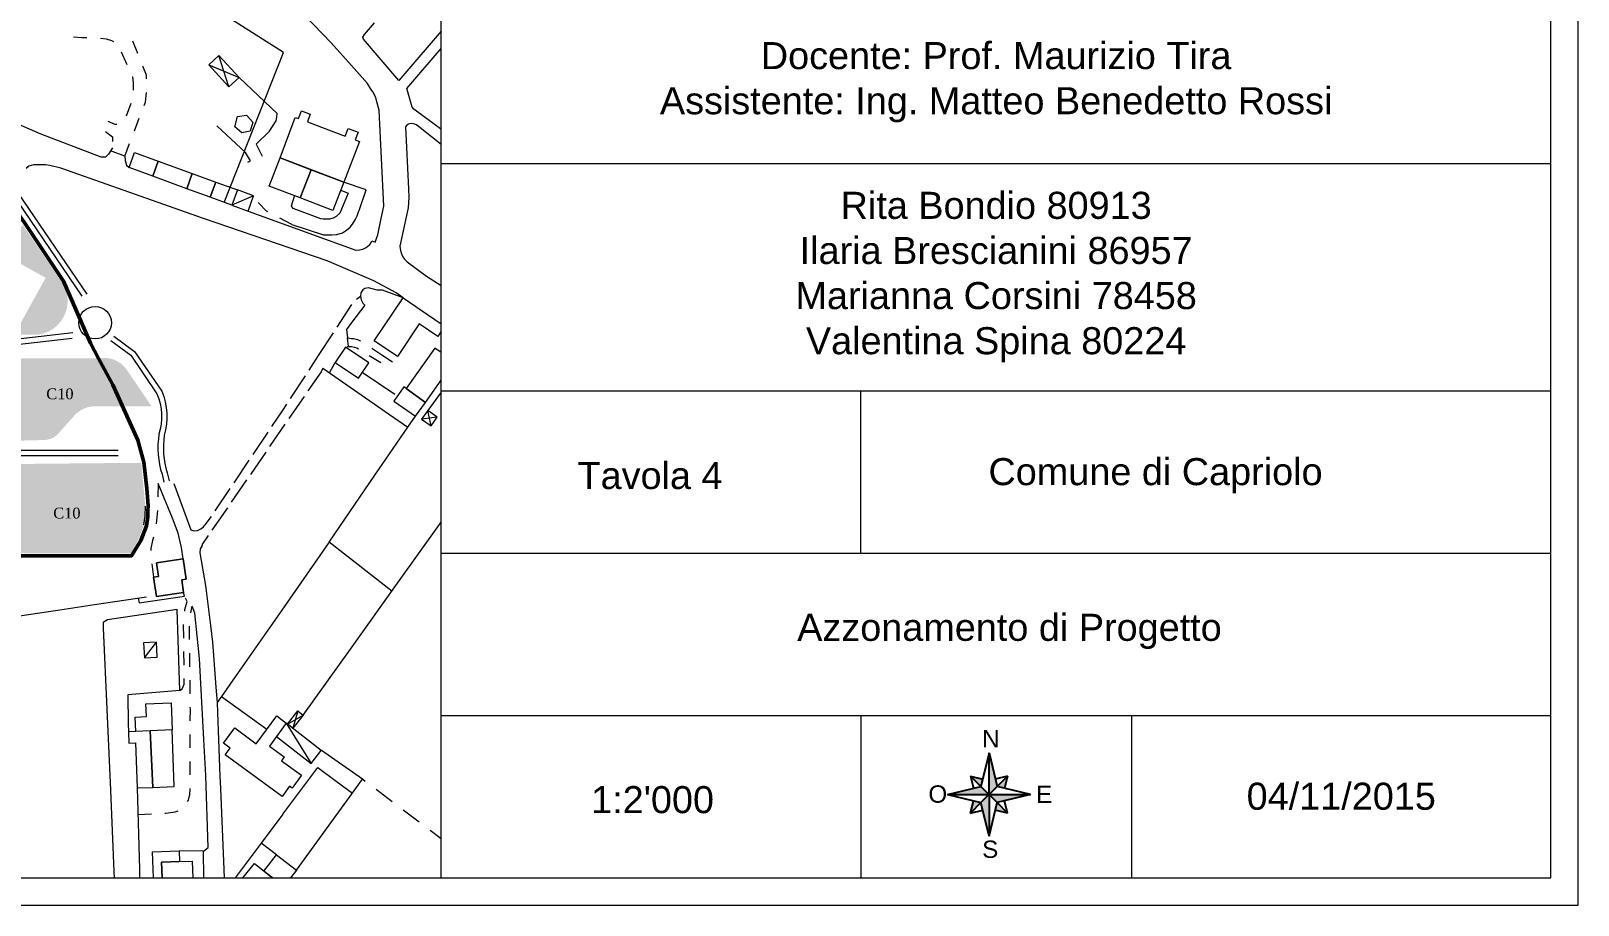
# Model space of a CAD drawing. Header units: millimetres. Extents: x 4297 to 8160, y 446 to 1634.
# Drawn here: x 7588 to 8160, y 446 to 769 of the extents above; entities that cross this region are included whole.
import ezdxf

# ---------------------------------------------------------------- set-up
doc = ezdxf.new("R2010")
doc.units = ezdxf.units.MM
doc.header["$LTSCALE"] = 0.1
for name, color, linetype, lineweight in [('1_CARTIGLIO', 7, 'Continuous', 9), ('4_AREA DI PROGETTO', 1, 'Continuous', 50), ('4_RETINO VERDE PUBBLICO', 3, 'Continuous', 9), ('4_STRADE ESISTENTI', 251, 'Continuous', 20), ('4L - Strade', 10, 'Continuous', 20)]:
    doc.layers.add(name, color=color, linetype=linetype, lineweight=lineweight)
doc.layers.add('4L - Scritte', color=7, linetype='Continuous')
doc.layers.add('_mu 0.5', color=7, linetype='Continuous', lineweight=9, true_color=0xff5cff)
doc.styles.add('ROUND', font='times.ttf')
doc.styles.get("Standard").update_dxf_attribs({"font": 'arial.ttf'})

msp = doc.modelspace()

# ---------------------------------------------------------------- hatches: boundary and pattern name
at = {"layer": '1_CARTIGLIO', "lineweight": 5, "ltscale": 0.2}
h = msp.add_hatch(color=256, dxfattribs=at)
h.paths.add_polyline_path([(7935.3812333245, 493.2025096587217), (7939.221232940647, 489.3625100425757), (7939.885682312044, 492.1152288697035)])
h.paths.add_polyline_path([(7942.207899308223, 501.7358421377216), (7942.207899308223, 486.3758436731373), (7945.194565676171, 489.3625100425757)])
h.paths.add_polyline_path([(7945.194565676171, 489.3625100425757), (7947.947284502181, 488.6980606711782), (7949.034565292317, 493.2025096587217)])
h.paths.add_polyline_path([(7957.567897772062, 486.3758436731373), (7942.207899308223, 486.3758436731373), (7945.194565676171, 483.3891773066794)])
h.paths.add_polyline_path([(7949.034565292317, 479.5491776905333), (7945.194565676171, 483.3891773066794), (7944.530116304401, 480.6364584810412)])
h.paths.add_polyline_path([(7942.207899308223, 486.3758436731373), (7939.221232940647, 483.3891773066794), (7942.207899308223, 471.0158452115334)])
h.paths.add_polyline_path([(7936.468514114264, 484.0536266795666), (7935.3812333245, 479.5491776905333), (7939.221232940647, 483.3891773066794)])
h.paths.add_polyline_path([(7942.207899308223, 486.3758436731373), (7939.221232940647, 489.3625100425757), (7926.847900844383, 486.3758436731373)])
at = {"layer": '4_RETINO VERDE PUBBLICO', "ltscale": 5, "transparency": 33554687}
h = msp.add_hatch(color=256, dxfattribs=at)
h.dxf.hatch_style = 1
h.paths.add_polyline_path([(7599.609505391526, 675.7663277998223), (7585.191647840508, 696.9533933008971), (7578.864766210229, 685.4954014363045), (7593.671087702044, 677.3196369074394), (7584.728489225028, 661.124578016562, -0.4142135623731281), (7581.331508499637, 660.1445157984726), (7574.328239790072, 664.0115854101532, -0.1363710773486083), (7570.313346577642, 667.9484515722061, 0.5635088973469325), (7568.602912571347, 667.9832549822441), (7561.157360800684, 656.2338998204941), (7589.275340852698, 656.2338998204941, 0.6022594191255188)])
at = {"layer": '_mu 0.5', "ltscale": 5, "transparency": 33554687}
h = msp.add_hatch(color=256, dxfattribs=at)
h.dxf.hatch_style = 1
edge = h.paths.add_edge_path()
edge.add_line((7574.790196770813, 647.5484676231414), (7613.20029486563, 647.5484676231391))
edge.add_arc((7615.199368992362, 637.4995451798941), 10.24583523362166, 35.60730459733759, 101.25120209309449, ccw=False)
edge.add_line((7623.52950496181, 643.4649432692967), (7632.786858786068, 629.8638043302828))
edge.add_line((7632.786858786068, 629.8638043302828), (7612.042433426318, 629.8638043289926))
edge.add_arc((7612.042433426319, 619.3638043289914), 10.50000000000125, 90.00000000000496, 141.6686708644056)
edge.add_line((7603.805841144389, 625.8759888765351), (7598.821814620446, 620.2791060598289))
edge.add_arc((7592.879058703356, 624.8785188814687), 7.514715310241106, 270.0257305010351, 322.2618187034294, ccw=False)
edge.add_line((7592.882433426333, 617.3638043289911), (7588.8541721601, 617.2647367447031))
edge.add_line((7588.8541721601, 617.2647367447031), (7583.841798689328, 617.1414667533896))
edge.add_line((7583.841798689328, 617.1414667533896), (7575.35613814105, 616.9327777344694))
edge.add_line((7575.35613814105, 616.9327777344694), (7574.790196770811, 616.9327777344694))
edge.add_line((7574.790196770811, 616.9327777344694), (7574.790196770811, 647.5484676231414))
h.paths.add_polyline_path([(7575.732283066797, 608.436756861233), (7629.000848353814, 608.9528510825163), (7630.483017358462, 592.7267263080249), (7630.40401735746, 589.0237263001464), (7629.928017357443, 585.894726308916), (7628.03179514351, 580.8111265929915), (7625.324151766005, 575.537764996685), (7575.732283066799, 575.537764996685)])
h.paths.add_polyline_path([(7326.909206512677, 607.6343029275105), (7375.522167490613, 607.6351441680223), (7375.519903958036, 575.5377649979765), (7316.946049682358, 575.5418956725294)])

# ---------------------------------------------------------------- linework, layer by layer
at = {"layer": '1_CARTIGLIO'}
for p, q in [((7739.835137272796, 455.5547956515506), (7739.835137272796, 1039.554795651551)), ((7681.595061585078, 760.5681592893857), (7582.026280574875, 823.7755857686125)), ((7699.127075089341, 764.151158505706), (7686.111075089279, 777.6541585061977)), ((7603.923075089431, 766.3071585061289), (7606.970075089452, 766.1081585061083)), ((7606.970075089452, 766.1081585061083), (7608.916075089211, 766.0881585056213)), ((7710.877075089342, 766.2361585065978, 225.743), (7711.423075089429, 767.1621585065764, 225.743)), ((7711.041075089212, 765.4671585062797, 225.4939), (7710.877075089342, 766.2361585065978, 225.4939)), ((7711.423075089429, 767.1621585065764, 226.0723), (7715.166075089211, 771.506158506153, 226.0723)), ((7739.835137272796, 768.4327141541294, 224.7846), (7725.673075089428, 751.9361585058532, 224.7846)), ((7613.908075089534, 765.8581585061083), (7616.00207508934, 765.5801585061736)), ((7616.00207508934, 765.5801585061736), (7618.017075089238, 764.9711585060031)), ((7618.017075089238, 764.9711585060031), (7618.70507508932, 764.6001585057261)), ((7621.595075089453, 760.7291585063817), (7623.634075089557, 756.1621585065777)), ((7627.681075089344, 760.1391585065326), (7625.822075089171, 764.7791585061977)), ((7659.588707448124, 705.1698550971109), (7681.595061585078, 760.5681592893857)), ((7706.603075089599, 755.7561585061503), (7699.127075089341, 764.151158505706)), ((7724.19707508917, 750.2171585062797, 225.2959), (7711.041075089212, 765.4671585062797, 225.2959)), ((7727.127075089338, 747.2761585057042, 226.3266000000001), (7739.835137272795, 761.9986652094955, 226.3266000000001)), ((7630.884075089556, 752.1471585059799), (7629.541075089212, 755.4981585057731)), ((7712.541075089211, 749.0921585062779), (7706.603075089599, 755.7561585061503)), ((7625.673075089428, 751.6001585057265), (7625.713075089469, 751.5181585062546)), ((7625.713075089469, 751.5181585062546), (7625.963075089468, 749.3461585060031)), ((7625.963075089468, 749.3461585060031), (7625.963075089468, 747.2361585065983)), ((7630.978075089597, 750.7601585058746), (7630.884075089556, 752.1471585059799)), ((7667.650075089386, 748.9281585064045), (7665.189075089488, 751.252158506426)), ((7679.158075089531, 738.0411585062998), (7667.650075089386, 748.9281585064045)), ((7713.681075089345, 747.2011585064506), (7712.541075089211, 749.0921585062779)), ((7725.673075089428, 751.9361585058532, 224.6117), (7724.19707508917, 750.2171585062797, 224.6117)), ((7591.595075089452, 730.4471585067258, 218.1884000000001), (7561.94707508917, 743.4321585061298, 218.0638)), ((7625.963075089468, 747.2361585065983), (7625.947075089174, 746.6231585057726)), ((7630.517075089238, 742.2171585062783), (7630.963075089465, 745.7831585059207)), ((7714.548075089429, 745.9551585061745), (7713.681075089345, 747.2011585064506)), ((7715.627075089337, 743.9751585057279), (7714.548075089429, 745.9551585061745)), ((7716.009075089555, 742.2791585061955), (7715.627075089337, 743.9751585057279)), ((7729.056075089346, 740.4041585061973, 224.6147000000001), (7727.127075089338, 747.2761585057042, 224.6147000000001)), ((7625.1030750896, 741.7331585061074), (7623.353075089595, 737.0491585066811)), ((7630.017075089238, 740.9011585057042), (7630.517075089238, 742.2171585062783)), ((7679.127075089342, 736.7681585062569), (7679.158075089531, 738.0411585062998)), ((7716.931075089342, 739.1861585058532), (7716.009075089555, 742.2791585061955)), ((7717.40807508953, 729.0691585062345), (7716.931075089342, 739.1861585058532)), ((7729.666075089215, 739.6081585061065, 224.6939000000001), (7729.056075089346, 740.4041585061973, 224.6939000000001)), ((7731.119075089423, 738.545158506025, 224.7609), (7729.666075089215, 739.6081585061065, 224.7609)), ((7739.548075089429, 732.377158506426, 224.7876), (7731.119075089423, 738.545158506025, 224.7876)), ((7619.298075089431, 733.9041585061977), (7616.775075089383, 735.0611585058541)), ((7619.955075089319, 733.9631585056222), (7619.298075089431, 733.9041585061977)), ((7626.447075089173, 731.5611585058546), (7628.236075089279, 736.233158506107)), ((7667.548075089427, 723.5721585067267), (7656.931075089346, 733.4861585065992)), ((7676.306075089342, 731.4361585058546), (7678.775075089384, 735.3301585061754)), ((7678.775075089384, 735.3301585061754), (7679.127075089342, 736.7681585062569)), ((7727.103075089598, 733.6781585064045), (7726.588075089466, 733.0721585067263)), ((7726.588075089466, 733.0721585067263), (7727.713075089468, 710.2011585064502)), ((7727.775075089385, 734.0571585061298), (7727.103075089598, 733.6781585064045)), ((7728.697075089171, 734.2791585061973), (7727.775075089385, 734.0571585061298)), ((7729.533075089534, 734.2441585060469), (7728.697075089171, 734.2791585061973)), ((7730.713075089465, 733.7681585062564), (7729.533075089534, 734.2441585060469)), ((7732.658075089534, 732.2361585065973), (7730.713075089465, 733.7681585062564)), ((7739.835137272796, 726.5869643639986), (7732.658075089534, 732.2361585065973)), ((7739.835137272795, 732.4120652678705, 224.9425000000001), (7739.548075089429, 732.377158506426, 224.9425000000001)), ((7614.134075089554, 721.9121585065777, 218.3609), (7591.595075089452, 730.4471585067258, 218.3609)), ((7615.75207508934, 731.393158506256), (7618.298075089432, 729.4401585055793)), ((7618.298075089432, 729.4401585055793), (7618.306075089344, 727.6511585057051)), ((7622.884075089558, 722.2171585062792), (7624.666075089213, 726.8891585065317)), ((7671.416075089211, 726.7211585060036), (7676.306075089342, 731.4361585058546)), ((7671.416075089211, 726.7211585060036), (7673.70507508932, 722.2761585057042)), ((7718.588075089467, 703.8111585058541), (7717.40807508953, 729.0691585062345)), ((7615.03307508953, 721.881158506153, 218.5140000000001), (7614.134075089554, 721.9121585065777, 218.5140000000001)), ((7615.7280750896, 721.8771585064273, 218.5140000000001), (7615.03307508953, 721.881158506153, 218.5140000000001)), ((7616.822075089174, 722.9591585058979, 218.5140000000001), (7615.7280750896, 721.8771585064273, 218.5140000000001)), ((7618.322075089172, 725.2871585065773, 218.4631000000001), (7616.822075089174, 722.9591585058979, 218.4631000000001)), ((7622.884075089558, 722.2171585062792), (7623.072075089174, 720.6191585060478)), ((7623.072075089174, 720.6191585060478), (7623.517075089238, 718.9281585064064)), ((7669.330075089321, 720.4711585060036), (7667.548075089427, 723.5721585067267)), ((7668.361075089279, 720.0451585060246), (7669.330075089321, 720.4711585060036)), ((7623.517075089238, 718.9281585064064), (7624.494075089426, 718.0721585067258)), ((7702.666075089211, 709.6661585063002, 217.9573), (7705.40807508953, 708.5921585062774, 217.9573)), ((7712.12707508934, 709.764158506533, 217.9577), (7703.759075089555, 712.6821585061289, 217.9577)), ((7709.494075089423, 702.1861585058527, 217.9640000000001), (7712.12707508934, 709.764158506533, 217.9640000000001)), ((7727.713075089468, 710.2011585064502), (7727.877075089337, 706.9551585061727)), ((7672.463075089467, 704.8851585058769), (7672.25207508934, 705.1821585061302)), ((7675.267075089237, 701.9751585057261), (7672.463075089467, 704.8851585058769)), ((7684.463075089467, 703.8421585062788), (7685.603075089595, 707.4861585066001)), ((7685.103075089596, 702.8501585057284), (7684.463075089467, 703.8421585062788)), ((7705.40807508953, 708.5921585062774, 218.2119000000001), (7702.298075089429, 701.127158506426, 218.2119000000001)), ((7717.627075089341, 699.1941585062332), (7718.588075089467, 703.8111585058541)), ((7727.650075089382, 703.186158505855), (7724.494075089426, 688.9861585066001)), ((7668.439075089491, 701.9161585063016), (7696.658075089532, 691.725158505727)), ((7675.791075089215, 701.6971585067267), (7675.267075089237, 701.9751585057261)), ((7684.642075089237, 697.0411585063002), (7680.220075089447, 699.3691585060474)), ((7695.338075089466, 699.029158506195, 217.9305), (7685.103075089596, 702.8501585057284, 217.9305)), ((7696.134075089553, 699.0021585064283, 218.1731000000001), (7695.338075089466, 699.029158506195, 218.1731000000001)), ((7697.31407508949, 698.9941585060478, 218.2019), (7696.134075089553, 699.0021585064283, 218.2019)), ((7698.502075089338, 699.0261585057051, 218.2051), (7697.31407508949, 698.9941585060478, 218.2051)), ((7699.838075089467, 699.2791585061977, 218.2052), (7698.502075089338, 699.0261585057051, 218.2052)), ((7700.994075089425, 699.9161585063002, 218.2052), (7699.838075089467, 699.2791585061977, 218.2052)), ((7702.298075089429, 701.127158506426, 218.2053), (7700.994075089425, 699.9161585063002, 218.2053)), ((7707.017075089236, 697.1621585065773, 217.7745), (7708.009075089557, 698.7211585060036, 217.7745)), ((7708.009075089557, 698.7211585060036, 217.7747000000001), (7708.713075089468, 700.1541585061968, 217.7747000000001)), ((7708.713075089468, 700.1541585061968, 217.7748), (7709.298075089428, 701.6271585064287, 217.7748)), ((7709.298075089428, 701.6271585064287, 217.7878000000001), (7709.494075089423, 702.1861585058527, 217.7878000000001)), ((7716.369075089425, 693.1191585060474), (7717.627075089341, 699.1941585062332)), ((7684.642075089237, 697.0411585063002, 217.7735000000001), (7696.28307508953, 693.1271585064278, 217.7735000000001)), ((7696.28307508953, 693.1271585064278, 217.7736), (7698.392075089236, 693.1191585060474, 217.7736)), ((7696.658075089532, 691.725158505727), (7708.213075089468, 687.5531585064064)), ((7698.392075089236, 693.1191585060474, 217.7737), (7699.377075089341, 693.1191585060474, 217.7737)), ((7699.377075089341, 693.1191585060474, 217.7737), (7701.267075089236, 693.3071585061298, 217.7737)), ((7701.267075089236, 693.3071585061298, 217.7739), (7703.338075089464, 693.9401585055775, 217.7739)), ((7703.338075089464, 693.9401585055775, 217.7740000000001), (7704.783075089534, 694.865158506323, 217.7740000000001)), ((7704.783075089534, 694.865158506323, 217.7742), (7706.119075089423, 695.9831585061065, 217.7742)), ((7706.119075089423, 695.9831585061065, 217.7743), (7707.017075089236, 697.1621585065773, 217.7743)), ((7715.431075089344, 690.4401585055775), (7716.369075089425, 693.1191585060474)), ((7708.213075089468, 687.5531585064064), (7709.650075089387, 687.5761585064506)), ((7709.650075089387, 687.5761585064506), (7710.798075089428, 687.8651585063235)), ((7710.798075089428, 687.8651585063235), (7711.853075089594, 688.3421585062788)), ((7711.853075089594, 688.3421585062788), (7712.588075089467, 688.8811585061517)), ((7712.588075089467, 688.8811585061517), (7713.423075089428, 689.6471585059799)), ((7713.423075089428, 689.6471585059799), (7713.744075089425, 690.1541585061977)), ((7713.744075089425, 690.1541585061977), (7714.127075089338, 690.9201585060255)), ((7714.127075089338, 690.9201585060255), (7715.431075089344, 690.4401585055775)), ((7724.494075089426, 688.9861585066001), (7724.752075089337, 687.3611585065983)), ((7724.752075089337, 687.3611585065983), (7725.12707508934, 686.2091585058974)), ((7725.12707508934, 686.2091585058974), (7725.642075089239, 685.0611585058541)), ((7725.642075089239, 685.0611585058541), (7726.275075089387, 684.2251585057284)), ((7726.275075089387, 684.2251585057284), (7727.173075089427, 683.1431585062574)), ((7727.173075089427, 683.1431585062574), (7734.338075089464, 677.9401585055775)), ((7734.338075089464, 677.9401585055775), (7739.835137272795, 674.3991909270213)), ((7708.44707508937, 669.3651585061671), (7709.939075089696, 670.502158506275)), ((7710.16607508944, 671.7761585055878), (7709.939075089717, 670.5021585063118)), ((7709.939075089717, 670.5021585063118), (7710.189075089717, 669.1271585063105)), ((7710.806075089569, 672.8261585063333), (7710.16607508944, 671.7761585055878)), ((7710.189075089717, 669.1271585063105), (7710.861075089504, 667.912158506459)), ((7711.572075089398, 673.3341585057815), (7710.806075089569, 672.8261585063333)), ((7712.978075089821, 673.5571585060143), (7711.572075089398, 673.3341585057815)), ((7716.103075089821, 672.6901585054602), (7712.978075089821, 673.5571585060143)), ((7718.119075089648, 672.75215850631), (7716.103075089821, 672.6901585054602)), ((7725.798075089655, 669.8421585061624), (7718.119075089648, 672.75215850631)), ((7701.353075089818, 659.1001585055719), (7706.82207508938, 667.4751585055728)), ((7711.533075089757, 667.2401585062062), (7706.783075089756, 660.8971585058639)), ((7710.861075089504, 667.912158506459), (7711.533075089757, 667.2401585062062)), ((7706.783075089756, 660.8971585058639), (7704.775075089608, 658.2171585061615)), ((7704.775075089608, 658.2171585061615), (7705.181075089566, 655.1191585059314)), ((7694.525075089595, 648.6311585060034), (7699.986075089495, 657.0061585060043)), ((7704.470075089673, 651.6431585061409), (7705.533075089757, 651.9281585062881)), ((7705.181075089566, 655.1191585059314), (7706.658075089759, 654.8971585058634)), ((7705.533075089757, 651.9281585062881), (7706.68107508957, 651.9281585062881)), ((7706.658075089759, 654.8971585058634), (7707.447075089398, 654.8931585061409)), ((7706.68107508957, 651.9281585062881), (7707.736075089504, 651.7331585059906)), ((7707.447075089398, 654.8931585061409), (7708.822075089394, 654.5411585061856)), ((7707.736075089504, 651.7331585059906), (7708.658075089757, 651.3811585060348)), ((7708.822075089394, 654.5411585061856), (7709.658075089756, 654.1541585060795)), ((7709.658075089756, 654.1541585060795), (7709.986075089502, 653.9671585061624)), ((7690.994075089642, 643.2131585054717), (7694.525075089595, 648.6311585060034)), ((7708.658075089757, 651.3811585060348), (7709.283075089754, 651.0761585063333)), ((7713.189075089715, 648.6311585060348), (7717.439075089716, 645.994158505931)), ((7714.213075089692, 651.2951585059081), (7718.291075089435, 648.6311585060348)), ((7718.291075089435, 648.6311585060348), (7721.838075089689, 646.3111585057359)), ((7684.166075089419, 632.7441585058918), (7689.627075089546, 641.1191585058928)), ((7695.423075089647, 642.5611585056968), (7690.588075089667, 635.5491585065292)), ((7696.127075089552, 643.8691585058959), (7695.423075089647, 642.5611585056968)), ((7696.127075089562, 643.86915850593), (7720.759075089782, 626.7401585062057)), ((7722.611075089505, 634.1821585060129), (7710.588075089693, 642.2871585064595)), ((7739.835137272795, 635.0447808180206), (7734.822075089399, 628.2251585056115)), ((7681.158075089737, 628.1271585062709), (7682.798075089644, 630.6471585058316)), ((7689.173075089647, 633.4901585061684), (7683.494075089638, 625.2601585057218)), ((7682.080075089524, 623.2011585062933), (7676.400075089586, 614.9671585061296)), ((7677.252075089549, 622.3301585060253), (7681.158075089737, 628.1271585062709)), ((7720.759075089782, 626.7401585062057), (7727.470075089675, 622.0721585066085)), ((7727.470075089675, 622.0721585066085), (7730.361075089504, 626.1311585060353)), ((7670.275075089588, 611.9591585057433), (7675.861075089491, 620.256158505998)), ((7715.330075089544, 604.3501585056101), (7727.470075089675, 622.0721585066085)), ((7674.986075089495, 612.9081585057688), (7669.306075089557, 604.674158506526)), ((7663.291075089418, 601.5921585061219), (7668.877075089548, 609.8851585057273)), ((7635.173075089655, 601.3301585060585), (7635.142075089461, 596.3301585060576)), ((7640.478075089819, 588.455158506059), (7635.173075089655, 601.3301585060585)), ((7667.884075089759, 602.6191585058937), (7662.213075089684, 594.3851585057187)), ((7698.377075089566, 579.6001585056101), (7715.330075089544, 604.3501585056101)), ((7656.306075089546, 591.2211585058512), (7661.892075089449, 599.5181585061059)), ((7629.947075089394, 586.0801585060581), (7630.423075089654, 589.209158505781)), ((7630.423075089654, 589.209158505781), (7630.502075089562, 592.912158506459)), ((7634.923075089655, 591.3381585055076), (7634.517075089464, 586.3541585062676)), ((7654.494075089641, 588.52615850555), (7654.916075089417, 589.1511585055523)), ((7660.791075089409, 592.3261585063015), (7655.119075089632, 584.0921585061265)), ((7642.642075089459, 582.959158505781), (7640.478075089819, 588.455158506059)), ((7647.244075089642, 584.1351585057223), (7648.455075089541, 583.8461585058494)), ((7648.455075089541, 583.8461585058494), (7649.798075089629, 583.9711585058521)), ((7649.798075089629, 583.9711585058521), (7651.009075089777, 584.5411585061524)), ((7651.009075089777, 584.5411585061524), (7651.970075089647, 585.342158506131)), ((7651.970075089647, 585.342158506131), (7653.119075089634, 586.6781585062481)), ((7653.119075089634, 586.6781585062481), (7654.494075089641, 588.52615850555)), ((7723.705075089545, 564.5061585060344), (7739.835137272795, 587.0149606612257)), ((7633.08807508969, 580.2951585059072), (7632.572075089395, 577.2951585059072)), ((7633.470075089675, 581.4981585056557), (7633.08807508969, 580.2951585059072)), ((7643.908075089754, 577.6621585064586), (7642.642075089459, 582.959158505781)), ((7644.423075089653, 573.4161585061852), (7643.908075089754, 577.6621585064586)), ((7651.47807508982, 578.4121585064609), (7650.767075089461, 577.1081585059901)), ((7653.69707508938, 582.0331585057656), (7651.377075089553, 578.6661585061493)), ((7651.377075089553, 578.6661585061493), (7651.478075089798, 578.4121585064267)), ((7698.033075089758, 579.1111585064809), (7680.877075089566, 554.5021585063123)), ((7698.377075089566, 579.6001585056101), (7698.033075089758, 579.1111585064809)), ((7721.556075089571, 561.51015850576), (7698.377075089566, 579.6001585056101)), ((7632.572075089395, 577.2951585059072), (7632.548075089655, 576.6041585062649)), ((7632.877075089564, 571.6311585060366), (7633.502075089566, 566.7251585056106)), ((7650.767075089461, 577.1081585059901), (7650.611075089502, 575.7331585059915)), ((7650.611075089502, 575.7331585059915), (7652.658075089757, 563.6311585060353)), ((7644.963075089693, 559.61915850593), (7644.642075089463, 561.0721585066099)), ((7652.658075089757, 563.6311585060353), (7654.548075089651, 548.8971585058634)), ((7706.236075089506, 540.1191585059305), (7723.705075089545, 564.5061585060344)), ((7642.205075089545, 554.8071585060143), (7616.564075089715, 550.9591585057815)), ((7627.830075089544, 558.89315850614), (7628.228075089824, 557.260158505761)), ((7628.228075089824, 557.260158505761), (7644.963075089693, 559.61915850593)), ((7642.205075089545, 554.7481585056544), (7642.205075089545, 554.8071585060143)), ((7643.244075089651, 524.76815850614), (7642.205075089545, 554.7481585056544)), ((7645.056075089567, 554.1821585060115), (7645.111075089501, 554.7721585058634)), ((7645.111075089501, 554.7721585058634), (7645.916075089435, 557.6701585059081)), ((7645.916075089435, 557.6701585059081), (7645.298075089655, 558.9281585062877)), ((7647.330075089543, 553.5801585060567), (7647.767075089463, 556.0411585061838)), ((7680.877075089566, 554.5021585063123), (7663.713075089693, 529.8971585058634)), ((7616.564075089715, 550.9591585057815), (7614.869075089651, 549.9711585058858)), ((7614.869075089651, 549.9711585058858), (7614.955075089541, 547.9201585059086)), ((7644.681075089569, 544.2011585063337), (7644.627075089564, 549.2011585063319)), ((7654.548075089651, 548.8971585058634), (7655.338075089692, 542.744158505931)), ((7614.955075089541, 547.9201585059086), (7616.267075089463, 517.9471585066094)), ((7646.853075089821, 543.6111585064818), (7646.806075089571, 548.6111585064832)), ((7644.79107508944, 534.2051585060572), (7644.736075089504, 539.2011585063328)), ((7646.955075089541, 533.6111585064828), (7646.908075089756, 538.6111585064837)), ((7655.338075089692, 542.744158505931), (7656.494075089649, 526.1111585064837)), ((7688.759075089782, 515.7331585059919), (7706.236075089506, 540.1191585059305)), ((7644.103075089824, 525.4941585059296), (7644.869075089652, 527.1861585057363)), ((7644.869075089652, 527.1861585057363), (7644.845075089673, 529.205158506059)), ((7647.064075089715, 523.6151585062057), (7647.00907508978, 528.6151585062071)), ((7656.494075089649, 526.1111585064837), (7657.017075089461, 520.3971585058634)), ((7663.713075089693, 529.8971585058634), (7658.619075089651, 522.5961585058853)), ((7643.244075089651, 524.76815850614, 211.475), (7624.017075089462, 523.1701585059081, 211.475)), ((7624.017075089462, 523.1701585059081, 211.4740000000001), (7624.173075089654, 512.4631585055054, 211.4740000000001)), ((7643.244075089651, 524.76815850614), (7644.103075089824, 525.4941585059296)), ((7658.619075089651, 522.5961585058853), (7657.017075089461, 520.3971585058634)), ((7658.619075089651, 522.5961585058853), (7675.439075089715, 510.5721585066076)), ((7616.267075089463, 517.9471585066094), (7617.572075089398, 487.9791585062658)), ((7647.103075089821, 513.6151585062062), (7647.119075089649, 517.9551585060576)), ((7647.119075089649, 517.9551585060576), (7647.111075089506, 518.6151585062075)), ((7657.181075089569, 516.6701585059086), (7658.056075089566, 493.1661585061843)), ((7624.173075089654, 512.4631585055054, 211.4737), (7624.220075089672, 509.5531585062899, 211.4737)), ((7647.0720750894, 503.6151585062071), (7647.088075089689, 508.6151585062053)), ((7647.041075089437, 493.6151585062075), (7647.05607508957, 498.6151585062057)), ((7695.572075089394, 502.64315850614), (7695.509075089782, 502.6901585054616)), ((7710.728075089823, 492.0181585061382), (7695.572075089394, 502.64315850614)), ((7681.322075089396, 479.1621585064604), (7694.213075089689, 496.3891585064143)), ((7694.213075089689, 496.3891585064143), (7701.01707508946, 491.3191585061181)), ((7703.955075089546, 482.7331585059906), (7710.728075089823, 492.0181585061382)), ((7711.759075089778, 491.2361585064814), (7710.728075089823, 492.0181585061382)), ((7617.572075089398, 487.9791585062658), (7618.877075089565, 458.0061585060348)), ((7627.470075089675, 488.8221585066103), (7628.275075089608, 458.8341585057829)), ((7646.384075089778, 484.3461585058858), (7646.963075089691, 486.4161585061847)), ((7646.963075089691, 486.4161585061847), (7647.033075089754, 488.2721585058644)), ((7647.033075089754, 488.2721585058644), (7647.033075089754, 488.6151585062062)), ((7658.267075089459, 488.6661585061856), (7659.50907508978, 458.6941585061168)), ((7701.01707508946, 491.3191585061181), (7707.002075089567, 486.8611585064823)), ((7721.720075089674, 483.6901585054616), (7715.744075089648, 488.2171585061624)), ((7641.556075089569, 479.9471585066099), (7642.603075089819, 480.4011585055887)), ((7646.080075089545, 483.76815850614), (7646.384075089778, 484.3461585058858)), ((7686.283075089757, 458.4901585062053), (7703.955075089546, 482.7331585059906)), ((7731.689075089715, 476.1391585064157), (7725.705075089543, 480.67015850591)), ((7627.736075089503, 479.0291585060795), (7632.72807508982, 479.2761585055869)), ((7637.720075089676, 479.5221585058639), (7638.111075089502, 479.5411585061856)), ((7638.111075089502, 479.5411585061856), (7641.556075089569, 479.9471585066099)), ((7681.322075089396, 479.1621585064604), (7673.283075089757, 468.42015850591)), ((7739.835137272796, 469.9667985423626), (7735.673075089655, 473.1191585059319)), ((7651.970075089675, 465.4361585057386), (7642.9860750895, 465.6001585056115)), ((7652.150625644065, 455.5547956515506), (7651.970075089675, 465.4361585057386)), ((7673.283075089757, 468.42015850591), (7663.640869510238, 455.5547956515509)), ((7678.947075089396, 464.1431585061409), (7673.283075089757, 468.42015850591)), ((7618.877075089565, 458.0061585060348), (7618.983991425415, 455.5547956515506)), ((7628.275075089608, 458.8341585057829), (7628.363834018183, 455.5547956515506)), ((7659.50907508978, 458.6941585061168), (7659.638630135777, 455.5547956515506))]:
    msp.add_line(p, q, dxfattribs=at)
at = {"layer": '1_CARTIGLIO', "ltscale": 100}
for p, q in [((7739.835137272645, 719.5547956518208), (8149.835137272645, 719.5547956518208)), ((7739.835137272645, 635.5646320618066), (8149.835137272645, 635.5646320618066)), ((7894.835137272645, 575.5646320618066), (7894.835137272645, 635.5646320618066)), ((7739.835137272645, 575.5646320618066), (8149.835137272645, 575.5646320618066)), ((7739.835137272645, 515.5646320618066), (8149.835137272645, 515.5646320618066)), ((7894.835137272645, 515.5646320618066), (7894.835137272645, 455.5547956518208)), ((7994.835137272645, 515.5646320618066), (7994.835137272645, 455.5547956518208))]:
    msp.add_line(p, q, dxfattribs=at)
at = {"layer": '1_CARTIGLIO', "lineweight": 25, "ltscale": 0.1}
for p, q in [((7942.207899308223, 501.7358421377216), (7939.221232940276, 489.3625100425757)), ((7942.207899308223, 501.7358421377216), (7945.194565676171, 489.3625100425757)), ((7942.207899308223, 486.3758436731373), (7942.207899308223, 501.7358421377216)), ((7939.221232940276, 489.3625100425757), (7935.3812333245, 493.2025096587217)), ((7935.3812333245, 493.2025096587217), (7939.885682312044, 492.1152288697035)), ((7935.3812333245, 493.2025096587217), (7936.468514114264, 488.6980606711782)), ((7942.207899308223, 486.3758436731373), (7942.207899308223, 493.2025096587217)), ((7949.034565292317, 493.2025096587217), (7944.530116304401, 492.1152288697035)), ((7945.194565676171, 489.3625100425757), (7949.034565292317, 493.2025096587217)), ((7949.034565292317, 493.2025096587217), (7947.947284502181, 488.6980606711782)), ((7926.847900844383, 486.3758436731373), (7939.221232940276, 489.3625100425757)), ((7926.847900844383, 486.3758436731373), (7939.221232940276, 483.3891773066794)), ((7926.847900844383, 486.3758436731373), (7942.207899308223, 486.3758436731373)), ((7945.194565676171, 489.3625100425757), (7939.221232940276, 483.3891773066794)), ((7939.221232940276, 489.3625100425757), (7945.194565676171, 483.3891773066794)), ((7942.207899308223, 486.3758436731373), (7957.567897772062, 486.3758436731373)), ((7942.207899308223, 486.3758436731373), (7942.207899308223, 471.0158452115334)), ((7957.567897772062, 486.3758436731373), (7945.194565676171, 489.3625100425757)), ((7957.567897772062, 486.3758436731373), (7945.194565676171, 483.3891773066794)), ((7935.3812333245, 479.5491776905333), (7936.468514114264, 484.0536266795666)), ((7939.221232940276, 483.3891773066794), (7935.3812333245, 479.5491776905333)), ((7935.3812333245, 479.5491776905333), (7939.885682312044, 480.6364584810412)), ((7942.207899308223, 471.0158452115334), (7939.221232940276, 483.3891773066794)), ((7942.207899308223, 471.0158452115334), (7945.194565676171, 483.3891773066794)), ((7949.034565292317, 479.5491776905333), (7944.530116304401, 480.6364584810412)), ((7945.194565676171, 483.3891773066794), (7949.034565292317, 479.5491776905333)), ((7949.034565292317, 479.5491776905333), (7947.947284502181, 484.0536266795666))]:
    msp.add_line(p, q, dxfattribs=at)
at = {"layer": '1_CARTIGLIO'}
for points in [[(6477.835137272792, 1633.554795651551), (6477.835137272792, 445.5547956515506), (8159.835137272796, 445.5547956515506), (8159.835137272796, 1633.554795651551)], [(6487.835137272792, 1623.554795651551), (6487.835137272792, 455.5547956515506), (8149.835137272796, 455.5547956515506), (8149.835137272796, 1623.554795651551)]]:
    msp.add_lwpolyline(points, close=True, dxfattribs=at)
for points in [[(7657.689075089489, 759.490158506324), (7653.892075089236, 756.0411585063007), (7661.392075089235, 747.7991585066802), (7665.189075089488, 751.252158506426), (7657.689075089489, 759.490158506324)], [(7653.892075089236, 756.0411585063007), (7665.189075089488, 751.252158506426)], [(7661.392075089235, 747.7991585066802), (7657.689075089489, 759.490158506324)], [(7680.244075089427, 721.6431585062564), (7685.900075089386, 736.5881585056227), (7687.134075089556, 736.1231585057708), (7688.18907508949, 738.9671585062783), (7691.377075089342, 737.7721585059817), (7690.400075089382, 734.8851585058751), (7704.298075089428, 729.6271585064287), (7705.478075089597, 732.4831585061074), (7709.095075089453, 731.131158506153), (7707.963075089468, 728.240158506324), (7709.588075089464, 727.6231585057726), (7703.798075089428, 712.6351585058756), (7680.244075089427, 721.6431585062564)], [(7666.088075089464, 730.881158506153), (7663.541075089215, 733.1191585060478), (7664.572075089171, 736.885158505876), (7667.892075089235, 737.3611585065983), (7670.181075089345, 734.8651585063235), (7669.252075089343, 731.518158506256), (7666.088075089464, 730.881158506153)], [(7622.884075089558, 722.2171585062792), (7617.65807508953, 724.2521585064278)], [(7635.259075089554, 720.3771585064287), (7633.28307508953, 714.8381585056227), (7624.494075089426, 718.0721585067258), (7626.494075089424, 723.553158506405), (7635.259075089554, 720.3771585064287)], [(7633.28307508953, 714.8381585056227), (7635.259075089554, 720.3771585064287), (7647.775075089384, 715.8381585056218), (7645.822075089171, 710.2251585057274), (7633.28307508953, 714.8381585056227)], [(7676.244075089425, 711.1821585061307), (7680.244075089427, 721.6431585062564), (7691.744075089427, 717.2401585063226), (7687.681075089346, 706.8031585064059), (7676.244075089425, 711.1821585061307)], [(7725.798075089423, 669.8421585062474), (7723.127075089323, 671.7871585065436), (7714.892075089218, 676.236158506566), (7697.642075089206, 683.6111585065678), (7651.923075089402, 699.2721585059426), (7599.220075089428, 717.8221585066863), (7595.197075089149, 718.8221585066854), (7593.634075089548, 719.0451585059859), (7591.814075089459, 719.053158506375), (7589.166075089187, 718.9901585062839), (7587.502075089318, 718.5761585064197), (7586.478075089584, 717.6861585058132)], [(7725.79807508965, 669.8421585061224), (7723.12707508955, 671.7871585064299), (7714.892075089446, 676.2361585064523), (7697.642075089433, 683.6111585064427), (7651.923075089629, 699.2721585058289), (7599.220075089655, 717.8221585065726), (7595.197075089376, 718.8221585065717), (7593.634075089775, 719.0451585058722), (7591.814075089686, 719.0531585062499), (7589.166075089414, 718.9901585061702), (7587.502075089546, 718.5761585062946), (7586.990075089679, 718.1311585059971)], [(7656.478075089597, 712.6781585064064), (7654.463075089466, 707.0531585064059), (7645.822075089171, 710.2251585057274), (7647.775075089384, 715.8381585056218), (7656.478075089597, 712.6781585064064)], [(7687.681075089346, 706.8031585064059), (7691.744075089427, 717.2401585063226), (7703.798075089428, 712.6311585061526), (7699.798075089431, 702.1701585060241), (7687.681075089346, 706.8031585064059)], [(7664.53307508953, 709.7601585058751), (7662.470075089452, 704.1111585065973), (7654.463075089466, 707.0531585064059), (7656.478075089597, 712.6781585064064), (7664.53307508953, 709.7601585058751)], [(7662.470075089452, 704.1111585065973), (7668.439075089491, 701.9161585063016), (7670.509075089557, 707.5921585062783), (7664.525075089386, 709.7601585058751), (7662.470075089452, 704.1111585065973)], [(7670.509075089557, 707.5921585062783), (7662.470075089452, 704.1111585065973)], [(7727.877075089337, 706.9551585061727), (7727.650075089382, 703.186158505855)], [(7723.611075089504, 648.2761585055896), (7715.080075089545, 654.0331585058052), (7725.798075089655, 669.8421585061624), (7739.835137272796, 660.323255682213)], [(7739.835137272796, 657.5367291901655), (7738.54107508944, 655.6231585056562), (7731.697075089399, 660.2441585059323), (7723.611075089504, 648.2761585055896)], [(7704.470075089673, 651.6431585061409), (7700.642075089463, 645.967158506161), (7709.197075089396, 640.225158505612), (7713.009075089783, 645.8971585058634), (7704.470075089673, 651.6431585061409)], [(7705.533075089757, 651.9281585062881), (7705.181075089566, 655.1191585059314)], [(7698.533075089757, 642.1971585066103), (7700.642075089463, 645.967158506161)], [(7739.835137272796, 649.6834118501292), (7737.478075089821, 651.3421585061619), (7726.916075089436, 636.3541585062676)], [(7730.361075089504, 626.1311585060353), (7734.00907508978, 631.2791585060804), (7726.916075089436, 636.3541585062676), (7726.033075089756, 636.9861585064823), (7722.353075089821, 631.7521585063105), (7730.361075089504, 626.1311585060353)], [(7726.916075089436, 636.3541585062676), (7734.00907508978, 631.2791585060804), (7739.835137272796, 639.5075224310032)], [(7732.502075089566, 625.0761585063342), (7736.072075089398, 622.5611585057377), (7738.330075089546, 625.7561585060357), (7734.822075089399, 628.2251585056115), (7732.502075089566, 625.0761585063342)], [(7738.330075089546, 625.7561585060357), (7732.502075089566, 625.0761585063342)], [(7736.072075089398, 622.5611585057377), (7734.822075089399, 628.2251585056115)], [(7641.029766984421, 601.3246792085349), (7647.244075089642, 584.1351585057223)], [(7634.5720750894, 559.5491585065643), (7633.502075089566, 566.7251585056106), (7635.353075089821, 567.0021585063123), (7634.619075089649, 571.9471585066085), (7644.423075089653, 573.4161585061852), (7645.541075089439, 565.9591585057824), (7643.939075089715, 565.7171585061633), (7644.642075089463, 561.0691585061172), (7634.5720750894, 559.5491585065643)], [(7644.423075089653, 573.4161585061852), (7634.619075089649, 571.9471585066085), (7635.353075089821, 567.0021585063123), (7633.502075089566, 566.7251585056106), (7634.5720750894, 559.5491585065643), (7644.642716468359, 561.0692553180261), (7643.939075089715, 565.7171585061633), (7645.541075089439, 565.9591585057824), (7644.423075089653, 573.4161585061852)], [(7630.977879223547, 559.36256367212), (7630.978075089822, 559.3611585064818), (7611.673075089654, 556.4511585063342), (7598.923075089484, 554.529158506054), (7579.088075089694, 551.5411585061852)], [(7651.970075089647, 465.4361585057072), (7653.759075089769, 466.8341585057474), (7652.791075089416, 493.365158506168), (7652.111075089496, 506.6821585059811), (7650.478075089799, 536.6621585064249), (7648.814075089703, 553.3581585059605), (7647.767075089459, 556.0411585061443)], [(7634.55607508957, 542.6231585056539), (7629.869075089649, 542.3811585060348), (7630.15007508961, 536.9441585061168), (7634.822075089399, 537.1781585062872), (7634.55607508957, 542.6231585056539)], [(7630.15007508961, 536.9441585061168), (7634.55607508957, 542.6231585056539)], [(7632.330075089546, 509.9011585055873), (7626.978075089819, 509.6701585059091), (7626.759075089782, 515.022158505863), (7630.900075089609, 515.1821585060134), (7630.720075089672, 519.8811585060353), (7640.002075089566, 520.2401585062062), (7640.392075089461, 510.2441585059323), (7632.330075089546, 509.9011585055873)], [(7657.017075089461, 520.3971585058634), (7657.181075089569, 516.6701585059086)], [(7659.986075089502, 501.0451585059086), (7661.783075089757, 503.5181585061391), (7659.314075089715, 505.3221585066094), (7663.502075089566, 511.0331585058047), (7671.494075089648, 505.1821585060138), (7679.048075089652, 515.4861585064818), (7682.52507508961, 512.7951585059091), (7676.322075089395, 504.3071585060115), (7681.798075089655, 500.2951585059091), (7680.775075089607, 498.8931585061405), (7688.244075089649, 493.4831585059892), (7684.775075089608, 488.7011585063333), (7683.775075089609, 489.4241585065656), (7681.056075089567, 485.6901585054629), (7659.986075089502, 501.0451585059086)], [(7684.986075089502, 510.8691585059314), (7683.02507508961, 512.3931585061396), (7686.806075089568, 517.2521585063123), (7688.759075089782, 515.7331585059919), (7684.986075089502, 510.8691585059314)], [(7683.02507508961, 512.3931585061396), (7688.759075089782, 515.7331585059919)], [(7686.806075089568, 517.2521585063123), (7684.986075089502, 510.8691585059314)], [(7627.470075089675, 488.8221585066103), (7633.244075089649, 489.0411585061852), (7632.330075089546, 509.9011585055873), (7626.978075089819, 509.6701585059091), (7624.220075089672, 509.5531585062899), (7624.392075089459, 505.342158506161), (7626.822075089394, 505.4321585060134), (7627.470075089675, 488.8221585066103)], [(7633.244075089649, 489.0411585061852), (7641.197075089396, 489.3501585056097), (7640.392075089461, 510.2441585059323), (7632.330075089546, 509.9011585055873), (7633.244075089649, 489.0411585061852)], [(7691.783075089758, 497.8891585064157), (7695.509075089782, 502.6901585054616), (7682.51707508946, 512.7951585059091), (7678.923075089655, 507.8651585062062), (7691.783075089758, 497.8891585064157)], [(7682.51707508946, 512.7951585059091), (7691.783075089758, 497.8891585064157)], [(7658.056075089566, 493.1661585061843), (7658.267075089459, 488.6661585061856)], [(7633.103075089823, 465.2521585063109), (7642.994075089651, 465.6001585056115), (7643.127075089566, 461.6901585054616), (7636.502075089563, 461.4011585055887), (7636.760538801639, 455.5547956515506)], [(7633.445123160707, 455.5547956515506), (7633.103075089823, 465.2521585063109)], [(7674.267075089462, 458.1311585060344), (7678.947075089396, 464.1431585061409), (7686.283075089757, 458.4901585062053), (7684.110411197017, 455.5547956515505)], [(7636.760538801639, 455.5547956515506), (7636.502075089563, 461.4011585055887), (7643.127075089566, 461.6901585054616), (7647.838075089694, 461.8301585060576), (7648.066615597981, 455.5547956515506)], [(7666.517820194282, 455.5547956515503), (7670.798075089654, 460.9161585061852), (7677.470996604564, 455.5547956515507)], [(7677.472094225815, 455.5547956515509), (7674.267075089462, 458.1311585060344)]]:
    msp.add_lwpolyline(points, dxfattribs=at)
at = {"layer": '4_AREA DI PROGETTO', "ltscale": 5}
for points in [[(7631.476869208837, 593.0232885041531), (7631.017575088165, 599.457158507736), (7629.97903040388, 609.160600635895), (7627.673075089657, 617.3691585059314), (7618.423075089653, 637.7091585057824), (7613.20029486563, 647.5484676231391), (7610.283075089758, 653.1541585060804), (7600.247775818438, 676.0249540330085), (7585.675031540849, 697.8288018911254), (7567.830409868749, 723.0758733023015), (7563.961291084203, 726.8483516616869), (7557.737657435174, 730.2772493546571), (7535.246912154987, 742.6927721198529), (7520.71496182557, 750.7297955268546), (7496.555952351892, 764.071377240612), (7459.383083776424, 784.5982649811978), (7458.035053562036, 785.338078812325), (7431.776685929353, 799.8376187641385), (7427.577777640736, 802.267719183773), (7350.176416273329, 844.6308381924187), (7337.495153722874, 851.6359435045601)], [(7096.324491725513, 821.7601327450179), (7047.772947003396, 539.1601914981194), (7114.28307508826, 531.8771585076611), (7144.072075087902, 528.3421585075139), (7163.798075088161, 526.1971585079586), (7193.619075088153, 522.9631585068582), (7223.447075087901, 519.7251585069616), (7240.431075088073, 517.7641585077658), (7266.677575088081, 514.6761585073116), (7278.713075088196, 513.2601585071093), (7292.088075088199, 511.3031585076392), (7303.080797761381, 510.9738259168254), (7303.798575088126, 523.3166585075246), (7304.252075088069, 528.3931585074902), (7307.89257508805, 543.4026585071856), (7309.213075088198, 547.5331585071567), (7314.627075088069, 564.5061585073854), (7319.00308854238, 574.5377649979753), (7625.324151766005, 574.537764996685), (7628.813031780464, 580.1929556697235), (7630.912459192999, 585.7190155454175), (7631.404017357704, 589.0237263086372), (7631.462575088114, 591.0606585074711), (7631.476869208837, 593.0232885041531)], [(7631.502075088068, 592.9121585078101), (7631.476869208837, 593.023288504153)], [(7625.324151766005, 574.537764996685), (7628.813031780464, 580.1929556697235)]]:
    msp.add_lwpolyline(points, dxfattribs=at)
at = {"layer": '4_STRADE ESISTENTI'}
for points in [[(7575.978947783293, 716.0546877006548), (7606.988704703675, 670.485798653189)], [(7577.632414109505, 717.1798761773473), (7608.895254244134, 671.2390809282489)]]:
    msp.add_lwpolyline(points, dxfattribs=at)
at = {"layer": '4L - Strade'}
for points in [[(7603.457722231662, 654.876696536692), (7567.687995079944, 650.7732593679161), (7479.15505036488, 650.7732593679161)], [(7603.690334264876, 656.9974783097955), (7567.332578251464, 652.7732593679161), (7522.131954592647, 652.7732593679161)], [(7479.15505036488, 609.4837317429979), (7484.551483197822, 609.4837317429979), (7515.44991965896, 612.9978675295454), (7544.92795703008, 610.86258413699), (7574.875990997135, 613.6220019229881), (7620.420713584251, 613.6220019229881)], [(7345.930130353448, 610.9589382496347), (7383.296250370018, 610.9589382496347), (7407.296947293732, 608.8532932970884), (7440.422154460593, 610.8349485306965), (7473.717649498598, 607.4837317429979), (7484.664849611107, 607.4837317429979), (7515.491028711366, 610.9896495675127), (7544.947593497779, 608.8559215720464), (7574.967936457787, 611.6220019229881), (7620.420713584251, 611.6220019229881)]]:
    msp.add_lwpolyline(points, dxfattribs=at)
for points in [[(7617.703081389489, 654.1634148423608), (7625.078585699719, 648.7149255593278), (7634.791999627609, 634.4410477379314, -0.1737792446136297), (7635.533666158351, 619.5539968013228, 0.1171141352390696), (7636.662702936071, 604.7107498570442), (7637.318662018319, 601.8164266743994)], [(7618.891444490688, 655.7720767520578), (7626.54062648492, 650.1214141849252), (7636.557903694009, 635.40100876958, -0.1744873636755951), (7637.488583237066, 619.1102466648206, 0.1167178377674708), (7638.593862961683, 605.2382947563152), (7639.269195589833, 602.2584886456182)]]:
    msp.add_lwpolyline(points, format="xyb", dxfattribs=at)
msp.add_circle((7611.929081325395, 660.6984332098292), 6, dxfattribs=at)

# ---------------------------------------------------------------- texts
at = {"layer": '1_CARTIGLIO', "ltscale": 100, "char_height": 10, "attachment_point": 5}
for s, insert, width in [('Docente: Prof. Maurizio Tira\\PAssistente: Ing. Matteo Benedetto Rossi', (7944.835137272719, 749.5547956518208), 409.9999999998487), ('Rita Bondio 80913\\PIlaria Brescianini 86957\\PMarianna Corsini 78458\\PValentina Spina 80224', (7944.835137272645, 677.5597138568137), 409.9999999999998), ('Tavola 4', (7816.964426310105, 604.1843225940206), 482.3182140869438), ('Comune di Capriolo', (8003.722884033195, 604.1843225940206), 482.3182140869438), ('Azzonamento di Progetto', (7949.760364937953, 546.6606620423049), 482.3182140869438)]:
    msp.add_mtext(s, dxfattribs=dict(at, insert=insert, width=width))
at = {"layer": '1_CARTIGLIO', "lineweight": 25, "char_height": 6.399999359999996, "attachment_point": 1}
for s, insert, width in [('{\\fArial|b0|i0|c0|p34;N}', (7939.64441696519, 510.236124678639), 30.30613030272001), ('{\\fArial|b0|i0|c0|p34;O}', (7919.806995206345, 489.7752259842432), 30.30613030272001), ('{\\fArial|b0|i0|c0|p34;E}', (7959.624170956406, 489.6745445601023), 30.30613030272001), ('{\\fArial|b0|i0|c0|p34;S}', (7939.673645767587, 469.3776080063849), 6.6346660032)]:
    msp.add_mtext(s, dxfattribs=dict(at, insert=insert, width=width))
at = {"layer": '1_CARTIGLIO', "ltscale": 100, "char_height": 10, "attachment_point": 5}
for s, width, heights, insert in [("1:2'000", 77.2193190282951, [32.17925702915599], (7817.896499216053, 484.4414954339622)), ('04/11/2015', 77.5, [30.00491820500301], (8072.335137272645, 485.6907942018784))]:
    msp.add_mtext_dynamic_manual_height_columns(s, width=width, gutter_width=12.5, heights=heights, dxfattribs=dict(at, insert=insert))
at = {"layer": '4L - Scritte', "char_height": 4, "attachment_point": 1, "style": 'ROUND'}
for insert in [(7593.902390277215, 636.4301551567635), (7596.472890277131, 592.3846551572208)]:
    msp.add_mtext_dynamic_manual_height_columns('C10', width=2.297047011030372, gutter_width=12.5, heights=[0], dxfattribs=dict(at, insert=insert))

doc.saveas('drawing.dxf')
